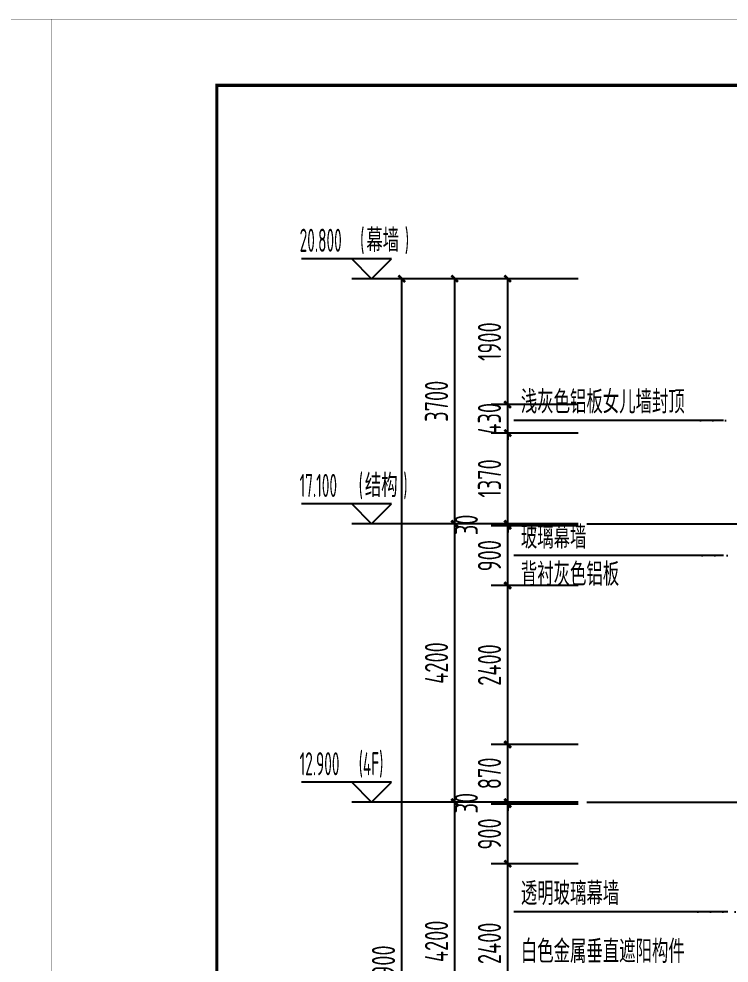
# Model space of a CAD drawing. Extents: x -863035 to 270371, y -8918 to 240488.
# Drawn here: x -315405 to -304682, y 157928 to 172177 of the extents above; entities that cross this region are included whole.
import ezdxf

# ---------------------------------------------------------------- set-up
doc = ezdxf.new("R2010")
doc.units = 0
doc.header["$LTSCALE"] = 1000
doc.header["$MEASUREMENT"] = 0
doc.linetypes.add('DOT2', pattern=[0.125, 0, -0.125])
for name, color, linetype in [('01-标注_尺寸', 124, 'Continuous'), ('01-标注_标高', 200, 'Continuous'), ('01-标注_符号', 200, 'Continuous'), ('01-标注_轴线坐标', 132, 'Continuous'), ('02-TEXT_标注', 130, 'Continuous')]:
    doc.layers.add(name, color=color, linetype=linetype)
doc.layers.add('04-不打印_辅助线', color=165, linetype='Continuous', plot=False)
doc.styles.add('_TCH_DIM', font='ROS1', dxfattribs={"width": 0.75, "bigfont": 'JD'})
doc.styles.add('_TCH_DIM_T3', font='ROS1', dxfattribs={"width": 0.75, "bigfont": 'JD'})
doc.styles.add('logo-3', font='', dxfattribs={"width": 0.8})
doc.styles.get('logo-3').set_extended_font_data('SimSun')
doc.dimstyles.new('_TCH_ARCH&&100', dxfattribs={"dimtxt": 350, "dimasz": 100, "dimexe": 250, "dimexo": 300, "dimgap": 100, "dimtad": 1, "dimdec": 0, "dimzin": 0, "dimdsep": 46, "dimtxsty": '_TCH_DIM_T3', "dimblk": 'ARCHTICK', "dimcen": 0.09, "dimclrt": 7, "dimazin": 2, "dimtfac": 1, "dimtdec": 0, "dimtix": 1, "dimtmove": 2, "dimatfit": 3, "dimfxl": 0, "dimtolj": 1, "dimtzin": 0, "dimarcsym": 0})
doc.dimstyles.new('副本 ISO-1', dxfattribs={"dimtxt": 2.5, "dimasz": 1.5, "dimexe": 1.25, "dimexo": 0.625, "dimtad": 1, "dimdec": 0, "dimtxsty": 'logo-3', "dimblk": 'ARCHTICK', "dimcen": 2.5, "dimdle": 1, "dimadec": 0, "dimazin": 0, "dimtfac": 1, "dimtdec": 0, "dimtix": 1, "dimtmove": 0, "dimatfit": 3, "dimldrblk": 'AR', "dimfxl": 0, "dimarcsym": 0})

# ---------------------------------------------------------------- blocks, each defined once
blk = doc.blocks.new('图框-A1')
at = {"const_width": 0.05}
blk.add_lwpolyline([(0, 0), (841, 0), (841, 594), (0, 594)], close=True, dxfattribs=at)
blk = doc.blocks.new('_ArchTick')
at = {"color": 0, "linetype": 'ByBlock', "const_width": 0.4}
blk.add_lwpolyline([(-0.5, -0.5), (0.5, 0.5)], dxfattribs=at)
blk = doc.blocks.new('*X7')
at = {"color": 0}
for p, q in [((-1012.3116, 1692.7221), (-1012.3116, 1692.7226)), ((-1012.3115, 1692.7227), (-1012.2838, 1692.7227)), ((-1012.3111, 1692.7217), (-1012.2828, 1692.7217)), ((-1012.3106, 1692.7211), (-1012.3106, 1692.7236)), ((-1012.3105, 1692.7237), (-1012.2848, 1692.7237)), ((-1012.3101, 1692.7207), (-1012.2818, 1692.7207)), ((-1012.3096, 1692.7201), (-1012.3096, 1692.7246)), ((-1012.3095, 1692.7247), (-1012.2858, 1692.7247)), ((-1012.3091, 1692.7197), (-1012.2808, 1692.7197)), ((-1012.3086, 1692.7191), (-1012.3086, 1692.7256)), ((-1012.3085, 1692.7257), (-1012.2868, 1692.7257)), ((-1012.3081, 1692.7187), (-1012.2798, 1692.7187)), ((-1012.3076, 1692.7181), (-1012.3076, 1692.7266)), ((-1012.3075, 1692.7267), (-1012.2878, 1692.7267)), ((-1012.3071, 1692.7177), (-1012.2788, 1692.7177)), ((-1012.3066, 1692.7171), (-1012.3066, 1692.7276)), ((-1012.3065, 1692.7277), (-1012.2888, 1692.7277)), ((-1012.3061, 1692.7167), (-1012.2778, 1692.7167)), ((-1012.3056, 1692.7161), (-1012.3056, 1692.7286)), ((-1012.3055, 1692.7287), (-1012.2898, 1692.7287)), ((-1012.3051, 1692.7157), (-1012.2768, 1692.7157)), ((-1012.3046, 1692.7151), (-1012.3046, 1692.7296)), ((-1012.3045, 1692.7297), (-1012.2908, 1692.7297)), ((-1012.3041, 1692.7147), (-1012.2758, 1692.7147)), ((-1012.3036, 1692.7141), (-1012.3036, 1692.7306)), ((-1012.3035, 1692.7307), (-1012.2918, 1692.7307)), ((-1012.3031, 1692.7137), (-1012.2748, 1692.7137)), ((-1012.3026, 1692.7131), (-1012.3026, 1692.7316)), ((-1012.3025, 1692.7317), (-1012.2928, 1692.7317)), ((-1012.3021, 1692.7127), (-1012.2738, 1692.7127)), ((-1012.3016, 1692.7121), (-1012.3016, 1692.7326)), ((-1012.3015, 1692.7327), (-1012.2938, 1692.7327)), ((-1012.3011, 1692.7117), (-1012.2728, 1692.7117)), ((-1012.3006, 1692.7111), (-1012.3006, 1692.7336)), ((-1012.3005, 1692.7337), (-1012.2948, 1692.7337)), ((-1012.3001, 1692.7107), (-1012.2718, 1692.7107)), ((-1012.2996, 1692.7101), (-1012.2996, 1692.7346)), ((-1012.2995, 1692.7347), (-1012.2958, 1692.7347)), ((-1012.2991, 1692.7097), (-1012.2708, 1692.7097)), ((-1012.2986, 1692.7091), (-1012.2986, 1692.7356)), ((-1012.2985, 1692.7357), (-1012.2968, 1692.7357)), ((-1012.2981, 1692.7087), (-1012.2698, 1692.7087)), ((-1012.2976, 1692.7081), (-1012.2976, 1692.7364)), ((-1012.2971, 1692.7077), (-1012.2688, 1692.7077)), ((-1012.2966, 1692.7071), (-1012.2966, 1692.7354)), ((-1012.2961, 1692.7067), (-1012.2678, 1692.7067)), ((-1012.2956, 1692.7061), (-1012.2956, 1692.7344)), ((-1012.2951, 1692.7057), (-1012.2668, 1692.7057)), ((-1012.2946, 1692.7051), (-1012.2946, 1692.7334)), ((-1012.2941, 1692.7047), (-1012.2658, 1692.7047)), ((-1012.2936, 1692.7041), (-1012.2936, 1692.7324)), ((-1012.2931, 1692.7037), (-1012.2648, 1692.7037)), ((-1012.2926, 1692.7031), (-1012.2926, 1692.7314)), ((-1012.2921, 1692.7027), (-1012.2638, 1692.7027)), ((-1012.2916, 1692.7021), (-1012.2916, 1692.7304)), ((-1012.2911, 1692.7017), (-1012.2628, 1692.7017)), ((-1012.2906, 1692.7011), (-1012.2906, 1692.7294)), ((-1012.2901, 1692.7007), (-1012.2618, 1692.7007)), ((-1012.2896, 1692.7001), (-1012.2896, 1692.7284)), ((-1012.2891, 1692.6997), (-1012.2608, 1692.6997)), ((-1012.2886, 1692.6991), (-1012.2886, 1692.7274)), ((-1012.2881, 1692.6987), (-1012.2598, 1692.6987)), ((-1012.2876, 1692.6981), (-1012.2876, 1692.7264)), ((-1012.2871, 1692.6977), (-1012.2588, 1692.6977)), ((-1012.2866, 1692.6971), (-1012.2866, 1692.7254)), ((-1012.2861, 1692.6967), (-1012.2578, 1692.6967)), ((-1012.2856, 1692.6961), (-1012.2856, 1692.7244)), ((-1012.2851, 1692.6957), (-1012.2568, 1692.6957)), ((-1012.2846, 1692.6951), (-1012.2846, 1692.7234)), ((-1012.2841, 1692.6947), (-1012.2558, 1692.6947)), ((-1012.2836, 1692.6941), (-1012.2836, 1692.7224)), ((-1012.2831, 1692.6937), (-1012.2548, 1692.6937)), ((-1012.2826, 1692.6931), (-1012.2826, 1692.7214)), ((-1012.2821, 1692.6927), (-1012.2538, 1692.6927)), ((-1012.2816, 1692.6921), (-1012.2816, 1692.7204)), ((-1012.2811, 1692.6917), (-1012.2528, 1692.6917)), ((-1012.2806, 1692.6911), (-1012.2806, 1692.7194)), ((-1012.2801, 1692.6907), (-1012.2518, 1692.6907)), ((-1012.2796, 1692.6901), (-1012.2796, 1692.7184)), ((-1012.2791, 1692.6897), (-1012.2508, 1692.6897)), ((-1012.2786, 1692.6891), (-1012.2786, 1692.7174)), ((-1012.2781, 1692.6887), (-1012.2498, 1692.6887)), ((-1012.2776, 1692.6881), (-1012.2776, 1692.7164)), ((-1012.2771, 1692.6877), (-1012.2488, 1692.6877)), ((-1012.2766, 1692.6871), (-1012.2766, 1692.7154)), ((-1012.2761, 1692.6867), (-1012.2478, 1692.6867)), ((-1012.2756, 1692.6861), (-1012.2756, 1692.7144)), ((-1012.2751, 1692.6857), (-1012.2468, 1692.6857)), ((-1012.2746, 1692.6851), (-1012.2746, 1692.7134)), ((-1012.2736, 1692.6841), (-1012.2736, 1692.7124)), ((-1012.2726, 1692.6831), (-1012.2726, 1692.7114)), ((-1012.2716, 1692.6821), (-1012.2716, 1692.7104)), ((-1012.2706, 1692.6811), (-1012.2706, 1692.7094)), ((-1012.2696, 1692.6801), (-1012.2696, 1692.7084)), ((-1012.2686, 1692.6791), (-1012.2686, 1692.7074)), ((-1012.2676, 1692.6781), (-1012.2676, 1692.7064)), ((-1012.2666, 1692.6771), (-1012.2666, 1692.7054)), ((-1012.2656, 1692.6761), (-1012.2656, 1692.7044)), ((-1012.2646, 1692.6751), (-1012.2646, 1692.7034)), ((-1012.2636, 1692.6741), (-1012.2636, 1692.7024)), ((-1012.2626, 1692.6731), (-1012.2626, 1692.7014)), ((-1012.2616, 1692.6721), (-1012.2616, 1692.7004)), ((-1012.2606, 1692.6711), (-1012.2606, 1692.6994)), ((-1012.2596, 1692.6701), (-1012.2596, 1692.6984)), ((-1012.2586, 1692.6424), (-1012.2586, 1692.6974)), ((-1012.2576, 1692.6434), (-1012.2576, 1692.6964)), ((-1012.2566, 1692.6444), (-1012.2566, 1692.6954)), ((-1012.2556, 1692.6454), (-1012.2556, 1692.6944)), ((-1012.2546, 1692.6464), (-1012.2546, 1692.6934)), ((-1012.2536, 1692.6474), (-1012.2536, 1692.6924)), ((-1012.2526, 1692.6484), (-1012.2526, 1692.6914)), ((-1012.2516, 1692.6494), (-1012.2516, 1692.6904)), ((-1012.2506, 1692.6504), (-1012.2506, 1692.6894)), ((-1012.2496, 1692.6514), (-1012.2496, 1692.6884)), ((-1012.2486, 1692.6524), (-1012.2486, 1692.6874)), ((-1012.2476, 1692.6534), (-1012.2476, 1692.6864)), ((-1012.3116, 1692.6177), (-1012.2833, 1692.6177)), ((-1012.3116, 1692.6172), (-1012.3116, 1692.6177)), ((-1012.3111, 1692.6167), (-1012.2843, 1692.6167)), ((-1012.3106, 1692.6187), (-1012.2823, 1692.6187)), ((-1012.3106, 1692.6162), (-1012.3106, 1692.6187)), ((-1012.3101, 1692.6157), (-1012.2853, 1692.6157)), ((-1012.3096, 1692.6197), (-1012.2813, 1692.6197)), ((-1012.3096, 1692.6152), (-1012.3096, 1692.6197)), ((-1012.3091, 1692.6147), (-1012.2863, 1692.6147)), ((-1012.3086, 1692.6207), (-1012.2803, 1692.6207)), ((-1012.3086, 1692.6142), (-1012.3086, 1692.6207)), ((-1012.3081, 1692.6137), (-1012.2873, 1692.6137)), ((-1012.3076, 1692.6217), (-1012.2793, 1692.6217)), ((-1012.3076, 1692.6132), (-1012.3076, 1692.6217)), ((-1012.3071, 1692.6127), (-1012.2883, 1692.6127)), ((-1012.3066, 1692.6227), (-1012.2783, 1692.6227)), ((-1012.3066, 1692.6122), (-1012.3066, 1692.6227)), ((-1012.3061, 1692.6117), (-1012.2893, 1692.6117)), ((-1012.3056, 1692.6237), (-1012.2773, 1692.6237)), ((-1012.3056, 1692.6112), (-1012.3056, 1692.6237)), ((-1012.3051, 1692.6107), (-1012.2903, 1692.6107)), ((-1012.3046, 1692.6247), (-1012.2763, 1692.6247)), ((-1012.3046, 1692.6102), (-1012.3046, 1692.6247)), ((-1012.3041, 1692.6097), (-1012.2913, 1692.6097)), ((-1012.3036, 1692.6257), (-1012.2753, 1692.6257)), ((-1012.3036, 1692.6092), (-1012.3036, 1692.6257)), ((-1012.3031, 1692.6087), (-1012.2923, 1692.6087)), ((-1012.3026, 1692.6267), (-1012.2743, 1692.6267)), ((-1012.3026, 1692.6082), (-1012.3026, 1692.6267)), ((-1012.3021, 1692.6077), (-1012.2933, 1692.6077)), ((-1012.3016, 1692.6277), (-1012.2733, 1692.6277)), ((-1012.3016, 1692.6072), (-1012.3016, 1692.6277)), ((-1012.3011, 1692.6067), (-1012.2943, 1692.6067)), ((-1012.3006, 1692.6287), (-1012.2723, 1692.6287)), ((-1012.3006, 1692.6062), (-1012.3006, 1692.6287)), ((-1012.3001, 1692.6057), (-1012.2953, 1692.6057)), ((-1012.2996, 1692.6297), (-1012.2713, 1692.6297)), ((-1012.2996, 1692.6052), (-1012.2996, 1692.6297)), ((-1012.2991, 1692.6047), (-1012.2963, 1692.6047)), ((-1012.2986, 1692.6307), (-1012.2703, 1692.6307)), ((-1012.2986, 1692.6042), (-1012.2986, 1692.6307)), ((-1012.2981, 1692.6037), (-1012.2973, 1692.6037)), ((-1012.2976, 1692.6317), (-1012.2693, 1692.6317)), ((-1012.2976, 1692.6034), (-1012.2976, 1692.6317)), ((-1012.2966, 1692.6327), (-1012.2683, 1692.6327)), ((-1012.2966, 1692.6044), (-1012.2966, 1692.6327)), ((-1012.2956, 1692.6337), (-1012.2673, 1692.6337)), ((-1012.2956, 1692.6054), (-1012.2956, 1692.6337)), ((-1012.2946, 1692.6347), (-1012.2663, 1692.6347)), ((-1012.2946, 1692.6064), (-1012.2946, 1692.6347)), ((-1012.2936, 1692.6357), (-1012.2653, 1692.6357)), ((-1012.2936, 1692.6074), (-1012.2936, 1692.6357)), ((-1012.2926, 1692.6367), (-1012.2643, 1692.6367)), ((-1012.2926, 1692.6084), (-1012.2926, 1692.6367)), ((-1012.2916, 1692.6377), (-1012.2633, 1692.6377)), ((-1012.2916, 1692.6094), (-1012.2916, 1692.6377)), ((-1012.2906, 1692.6387), (-1012.2623, 1692.6387)), ((-1012.2906, 1692.6104), (-1012.2906, 1692.6387)), ((-1012.2896, 1692.6397), (-1012.2613, 1692.6397)), ((-1012.2896, 1692.6114), (-1012.2896, 1692.6397)), ((-1012.2886, 1692.6407), (-1012.2603, 1692.6407)), ((-1012.2886, 1692.6124), (-1012.2886, 1692.6407)), ((-1012.2876, 1692.6417), (-1012.2593, 1692.6417)), ((-1012.2876, 1692.6134), (-1012.2876, 1692.6417)), ((-1012.2866, 1692.6427), (-1012.2583, 1692.6427)), ((-1012.2866, 1692.6144), (-1012.2866, 1692.6427)), ((-1012.2856, 1692.6437), (-1012.2573, 1692.6437)), ((-1012.2856, 1692.6154), (-1012.2856, 1692.6437)), ((-1012.2846, 1692.6447), (-1012.2563, 1692.6447)), ((-1012.2846, 1692.6164), (-1012.2846, 1692.6447)), ((-1012.2836, 1692.6457), (-1012.2553, 1692.6457)), ((-1012.2836, 1692.6174), (-1012.2836, 1692.6457)), ((-1012.2826, 1692.6467), (-1012.2543, 1692.6467)), ((-1012.2826, 1692.6184), (-1012.2826, 1692.6467)), ((-1012.2816, 1692.6477), (-1012.2533, 1692.6477)), ((-1012.2816, 1692.6194), (-1012.2816, 1692.6477)), ((-1012.2806, 1692.6487), (-1012.2523, 1692.6487)), ((-1012.2806, 1692.6204), (-1012.2806, 1692.6487)), ((-1012.2796, 1692.6497), (-1012.2513, 1692.6497)), ((-1012.2796, 1692.6214), (-1012.2796, 1692.6497)), ((-1012.2786, 1692.6507), (-1012.2503, 1692.6507)), ((-1012.2786, 1692.6224), (-1012.2786, 1692.6507)), ((-1012.2776, 1692.6517), (-1012.2493, 1692.6517)), ((-1012.2776, 1692.6234), (-1012.2776, 1692.6517)), ((-1012.2766, 1692.6527), (-1012.2483, 1692.6527)), ((-1012.2766, 1692.6244), (-1012.2766, 1692.6527)), ((-1012.2756, 1692.6537), (-1012.2473, 1692.6537)), ((-1012.2756, 1692.6254), (-1012.2756, 1692.6537)), ((-1012.2746, 1692.6547), (-1012.2463, 1692.6547)), ((-1012.2746, 1692.6264), (-1012.2746, 1692.6547)), ((-1012.2741, 1692.6847), (-1012.2458, 1692.6847)), ((-1012.2736, 1692.6557), (-1012.2453, 1692.6557)), ((-1012.2736, 1692.6274), (-1012.2736, 1692.6557)), ((-1012.2731, 1692.6837), (-1012.2448, 1692.6837)), ((-1012.2726, 1692.6567), (-1012.2443, 1692.6567)), ((-1012.2726, 1692.6284), (-1012.2726, 1692.6567)), ((-1012.2721, 1692.6827), (-1012.2438, 1692.6827)), ((-1012.2716, 1692.6577), (-1012.2433, 1692.6577)), ((-1012.2716, 1692.6294), (-1012.2716, 1692.6577)), ((-1012.2711, 1692.6817), (-1012.2428, 1692.6817)), ((-1012.2706, 1692.6587), (-1012.2423, 1692.6587)), ((-1012.2706, 1692.6304), (-1012.2706, 1692.6587)), ((-1012.2701, 1692.6807), (-1012.2418, 1692.6807)), ((-1012.2696, 1692.6597), (-1012.2413, 1692.6597)), ((-1012.2696, 1692.6314), (-1012.2696, 1692.6597)), ((-1012.2691, 1692.6797), (-1012.2408, 1692.6797)), ((-1012.2686, 1692.6607), (-1012.2403, 1692.6607)), ((-1012.2686, 1692.6324), (-1012.2686, 1692.6607)), ((-1012.2681, 1692.6787), (-1012.2398, 1692.6787)), ((-1012.2676, 1692.6617), (-1012.2393, 1692.6617)), ((-1012.2676, 1692.6334), (-1012.2676, 1692.6617)), ((-1012.2671, 1692.6777), (-1012.2388, 1692.6777)), ((-1012.2666, 1692.6627), (-1012.2383, 1692.6627)), ((-1012.2666, 1692.6344), (-1012.2666, 1692.6627)), ((-1012.2661, 1692.6767), (-1012.2378, 1692.6767)), ((-1012.2656, 1692.6637), (-1012.2373, 1692.6637)), ((-1012.2656, 1692.6354), (-1012.2656, 1692.6637)), ((-1012.2651, 1692.6757), (-1012.2368, 1692.6757)), ((-1012.2646, 1692.6647), (-1012.2363, 1692.6647)), ((-1012.2646, 1692.6364), (-1012.2646, 1692.6647)), ((-1012.2641, 1692.6747), (-1012.2358, 1692.6747)), ((-1012.2636, 1692.6657), (-1012.2353, 1692.6657)), ((-1012.2636, 1692.6374), (-1012.2636, 1692.6657)), ((-1012.2631, 1692.6737), (-1012.2348, 1692.6737)), ((-1012.2626, 1692.6667), (-1012.2343, 1692.6667)), ((-1012.2626, 1692.6384), (-1012.2626, 1692.6667)), ((-1012.2621, 1692.6727), (-1012.2338, 1692.6727)), ((-1012.2616, 1692.6677), (-1012.2333, 1692.6677)), ((-1012.2616, 1692.6394), (-1012.2616, 1692.6677)), ((-1012.2611, 1692.6717), (-1012.2328, 1692.6717)), ((-1012.2606, 1692.6687), (-1012.2323, 1692.6687)), ((-1012.2606, 1692.6404), (-1012.2606, 1692.6687)), ((-1012.2601, 1692.6707), (-1012.2318, 1692.6707)), ((-1012.2596, 1692.6697), (-1012.2313, 1692.6697)), ((-1012.2596, 1692.6414), (-1012.2596, 1692.6697)), ((-1012.2466, 1692.6544), (-1012.2466, 1692.6854)), ((-1012.2456, 1692.6554), (-1012.2456, 1692.6844)), ((-1012.2446, 1692.6564), (-1012.2446, 1692.6834)), ((-1012.2436, 1692.6574), (-1012.2436, 1692.6824)), ((-1012.2426, 1692.6584), (-1012.2426, 1692.6814)), ((-1012.2416, 1692.6594), (-1012.2416, 1692.6804)), ((-1012.2406, 1692.6604), (-1012.2406, 1692.6794)), ((-1012.2396, 1692.6614), (-1012.2396, 1692.6784)), ((-1012.2386, 1692.6624), (-1012.2386, 1692.6774)), ((-1012.2376, 1692.6634), (-1012.2376, 1692.6764)), ((-1012.2366, 1692.6644), (-1012.2366, 1692.6754)), ((-1012.2356, 1692.6654), (-1012.2356, 1692.6744)), ((-1012.2346, 1692.6664), (-1012.2346, 1692.6734)), ((-1012.2336, 1692.6674), (-1012.2336, 1692.6724)), ((-1012.2326, 1692.6684), (-1012.2326, 1692.6714)), ((-1012.2316, 1692.6694), (-1012.2316, 1692.6704))]:
    blk.add_line(p, q, dxfattribs=at)
blk = doc.blocks.new('A-ARROW')
blk.add_lwpolyline([(0.0808, 0.0525), (0.0666, 0.0666), (0, 0), (0.0666, -0.0666), (0.0808, -0.0525), (0.0283, 0)], close=True)
at = {"rotation": 180}
blk.add_blockref('*X7', (-1012.2311, 1692.6699), dxfattribs=at)
blk = doc.blocks.new('AR')
at = {"xscale": -21.59999999986031, "yscale": 21.59999999999127, "zscale": 21.6, "rotation": 359.9999997162888}
blk.add_blockref('A-ARROW', (0, 0), dxfattribs=at)
blk = doc.blocks.new('*D2368')
at = {"layer": '01-标注_轴线坐标', "color": 0, "lineweight": -2, "transparency": 16777216}
for p, q in [((4654, -2918), (3341, -2918)), ((3591, -6618), (3591, -2918)), ((4654, -6618), (3341, -6618))]:
    blk.add_line(p, q, dxfattribs=at)
at = {"layer": 'Defpoints', "color": 0, "transparency": 16777216}
for p in [(3591, -2918), (4954, -2918), (4954, -6618)]:
    blk.add_point(p, dxfattribs=at)
at = {"layer": '01-标注_轴线坐标', "color": 0, "lineweight": -2, "transparency": 16777216, "xscale": 100, "yscale": 100, "zscale": 100}
for p, rotation in [((3591, -2918), 90), ((3591, -6618), 270)]:
    blk.add_blockref('_ArchTick', p, dxfattribs=dict(at, rotation=rotation))
at = {"layer": '01-标注_轴线坐标', "color": 7, "transparency": 16777216, "insert": (3316, -4768), "char_height": 350, "attachment_point": 5, "rotation": 90, "style": '_TCH_DIM_T3'}
blk.add_mtext('\\A1;3700', dxfattribs=at)
blk = doc.blocks.new('*D2369')
at = {"layer": '01-标注_轴线坐标', "color": 0, "lineweight": -2, "transparency": 16777216}
for p, q in [((4654, -6618), (3341, -6618)), ((3591, -10818), (3591, -6618)), ((4654, -10818), (3341, -10818))]:
    blk.add_line(p, q, dxfattribs=at)
at = {"layer": 'Defpoints', "color": 0, "transparency": 16777216}
for p in [(3591, -6618), (4954, -6618), (4954, -10818)]:
    blk.add_point(p, dxfattribs=at)
at = {"layer": '01-标注_轴线坐标', "color": 0, "lineweight": -2, "transparency": 16777216, "xscale": 100, "yscale": 100, "zscale": 100}
for p, rotation in [((3591, -6618), 90), ((3591, -10818), 270)]:
    blk.add_blockref('_ArchTick', p, dxfattribs=dict(at, rotation=rotation))
at = {"layer": '01-标注_轴线坐标', "color": 7, "transparency": 16777216, "insert": (3316, -8718), "char_height": 350, "attachment_point": 5, "rotation": 90, "style": '_TCH_DIM_T3'}
blk.add_mtext('\\A1;4200', dxfattribs=at)
blk = doc.blocks.new('*D2370')
at = {"layer": '01-标注_轴线坐标', "color": 0, "lineweight": -2, "transparency": 16777216}
for p, q in [((4654, -10818), (3341, -10818)), ((3591, -15018), (3591, -10818)), ((4654, -15018), (3341, -15018))]:
    blk.add_line(p, q, dxfattribs=at)
at = {"layer": 'Defpoints', "color": 0, "transparency": 16777216}
for p in [(3591, -10818), (4954, -10818), (4954, -15018)]:
    blk.add_point(p, dxfattribs=at)
at = {"layer": '01-标注_轴线坐标', "color": 0, "lineweight": -2, "transparency": 16777216, "xscale": 100, "yscale": 100, "zscale": 100}
for p, rotation in [((3591, -10818), 90), ((3591, -15018), 270)]:
    blk.add_blockref('_ArchTick', p, dxfattribs=dict(at, rotation=rotation))
at = {"layer": '01-标注_轴线坐标', "color": 7, "transparency": 16777216, "insert": (3316, -12918), "char_height": 350, "attachment_point": 5, "rotation": 90, "style": '_TCH_DIM_T3'}
blk.add_mtext('\\A1;4200', dxfattribs=at)
blk = doc.blocks.new('*D2374')
at = {"layer": '01-标注_轴线坐标', "color": 0, "lineweight": -2, "transparency": 16777216}
for p, q in [((5154, -2918), (2541, -2918)), ((2791, -23818), (2791, -2918)), ((5154, -23818), (2541, -23818))]:
    blk.add_line(p, q, dxfattribs=at)
at = {"layer": 'Defpoints', "color": 0, "transparency": 16777216}
for p in [(2791, -2918), (5454, -2918), (5454, -23818)]:
    blk.add_point(p, dxfattribs=at)
at = {"layer": '01-标注_轴线坐标', "color": 0, "lineweight": -2, "transparency": 16777216, "xscale": 100, "yscale": 100, "zscale": 100}
for p, rotation in [((2791, -2918), 90), ((2791, -23818), 270)]:
    blk.add_blockref('_ArchTick', p, dxfattribs=dict(at, rotation=rotation))
at = {"layer": '01-标注_轴线坐标', "color": 7, "transparency": 16777216, "insert": (2516, -13368), "char_height": 350, "attachment_point": 5, "rotation": 90, "style": '_TCH_DIM_T3'}
blk.add_mtext('\\A1;20900', dxfattribs=at)
blk = doc.blocks.new('*D2375')
at = {"layer": '01-标注_尺寸', "color": 0, "lineweight": -2, "transparency": 16777216}
for p, q in [((5454, -2918), (4141, -2918)), ((4391, -4818), (4391, -2918)), ((5454, -4818), (4141, -4818))]:
    blk.add_line(p, q, dxfattribs=at)
at = {"layer": 'Defpoints', "color": 0, "transparency": 16777216}
for p in [(4391, -2918), (5754, -2918), (5754, -4818)]:
    blk.add_point(p, dxfattribs=at)
at = {"layer": '01-标注_尺寸', "color": 0, "lineweight": -2, "transparency": 16777216, "xscale": 100, "yscale": 100, "zscale": 100}
for p, rotation in [((4391, -2918), 90), ((4391, -4818), 270)]:
    blk.add_blockref('_ArchTick', p, dxfattribs=dict(at, rotation=rotation))
at = {"layer": '01-标注_尺寸', "color": 7, "transparency": 16777216, "insert": (4116, -3868), "char_height": 350, "attachment_point": 5, "rotation": 90, "style": '_TCH_DIM_T3'}
blk.add_mtext('\\A1;1900', dxfattribs=at)
blk = doc.blocks.new('*D2376')
at = {"layer": '01-标注_尺寸', "color": 0, "lineweight": -2, "transparency": 16777216}
for p, q in [((5454, -4818), (4141, -4818)), ((4391, -4818), (4391, -4718)), ((4391, -5248), (4391, -4818)), ((5454, -5248), (4141, -5248)), ((4391, -5248), (4391, -5348))]:
    blk.add_line(p, q, dxfattribs=at)
at = {"layer": 'Defpoints', "color": 0, "transparency": 16777216}
for p in [(4391, -4818), (5754, -4818), (5754, -5248)]:
    blk.add_point(p, dxfattribs=at)
at = {"layer": '01-标注_尺寸', "color": 0, "lineweight": -2, "transparency": 16777216, "xscale": 100, "yscale": 100, "zscale": 100}
for p, rotation in [((4391, -4818), 270), ((4391, -5248), 90)]:
    blk.add_blockref('_ArchTick', p, dxfattribs=dict(at, rotation=rotation))
at = {"layer": '01-标注_尺寸', "color": 7, "transparency": 16777216, "insert": (4116, -5033), "char_height": 350, "attachment_point": 5, "rotation": 90, "style": '_TCH_DIM_T3'}
blk.add_mtext('\\A1;430', dxfattribs=at)
blk = doc.blocks.new('*D2377')
at = {"layer": '01-标注_尺寸', "color": 0, "lineweight": -2, "transparency": 16777216}
for p, q in [((5454, -5248), (4141, -5248)), ((4391, -6618), (4391, -5248)), ((5454, -6618), (4141, -6618))]:
    blk.add_line(p, q, dxfattribs=at)
at = {"layer": 'Defpoints', "color": 0, "transparency": 16777216}
for p in [(4391, -5248), (5754, -5248), (5754, -6618)]:
    blk.add_point(p, dxfattribs=at)
at = {"layer": '01-标注_尺寸', "color": 0, "lineweight": -2, "transparency": 16777216, "xscale": 100, "yscale": 100, "zscale": 100}
for p, rotation in [((4391, -5248), 90), ((4391, -6618), 270)]:
    blk.add_blockref('_ArchTick', p, dxfattribs=dict(at, rotation=rotation))
at = {"layer": '01-标注_尺寸', "color": 7, "transparency": 16777216, "insert": (4116, -5933), "char_height": 350, "attachment_point": 5, "rotation": 90, "style": '_TCH_DIM_T3'}
blk.add_mtext('\\A1;1370', dxfattribs=at)
blk = doc.blocks.new('*D2378')
at = {"layer": '01-标注_尺寸', "color": 0, "lineweight": -2, "transparency": 16777216}
for p, q in [((4391, -6618), (4391, -6518)), ((5454, -6618), (4141, -6618)), ((5454, -6648), (4141, -6648)), ((4391, -6648), (4391, -6618)), ((4391, -6648), (4391, -6748))]:
    blk.add_line(p, q, dxfattribs=at)
at = {"layer": 'Defpoints', "color": 0, "transparency": 16777216}
for p in [(4391, -6618), (5754, -6618), (5754, -6648)]:
    blk.add_point(p, dxfattribs=at)
at = {"layer": '01-标注_尺寸', "color": 0, "lineweight": -2, "transparency": 16777216, "xscale": 100, "yscale": 100, "zscale": 100}
for p, rotation in [((4391, -6618), 270), ((4391, -6648), 90)]:
    blk.add_blockref('_ArchTick', p, dxfattribs=dict(at, rotation=rotation))
at = {"layer": '01-标注_尺寸', "color": 7, "transparency": 16777216, "insert": (3766, -6633), "char_height": 350, "attachment_point": 5, "rotation": 90, "style": '_TCH_DIM_T3'}
blk.add_mtext('\\A1;30', dxfattribs=at)
blk = doc.blocks.new('*D2379')
at = {"layer": '01-标注_尺寸', "color": 0, "lineweight": -2, "transparency": 16777216}
for p, q in [((5454, -6648), (4141, -6648)), ((4391, -7548), (4391, -6648)), ((5454, -7548), (4141, -7548))]:
    blk.add_line(p, q, dxfattribs=at)
at = {"layer": 'Defpoints', "color": 0, "transparency": 16777216}
for p in [(4391, -6648), (5754, -6648), (5754, -7548)]:
    blk.add_point(p, dxfattribs=at)
at = {"layer": '01-标注_尺寸', "color": 0, "lineweight": -2, "transparency": 16777216, "xscale": 100, "yscale": 100, "zscale": 100}
for p, rotation in [((4391, -6648), 90), ((4391, -7548), 270)]:
    blk.add_blockref('_ArchTick', p, dxfattribs=dict(at, rotation=rotation))
at = {"layer": '01-标注_尺寸', "color": 7, "transparency": 16777216, "insert": (4116, -7098), "char_height": 350, "attachment_point": 5, "rotation": 90, "style": '_TCH_DIM_T3'}
blk.add_mtext('\\A1;900', dxfattribs=at)
blk = doc.blocks.new('*D2380')
at = {"layer": '01-标注_尺寸', "color": 0, "lineweight": -2, "transparency": 16777216}
for p, q in [((5454, -7548), (4141, -7548)), ((4391, -9948), (4391, -7548)), ((5454, -9948), (4141, -9948))]:
    blk.add_line(p, q, dxfattribs=at)
at = {"layer": 'Defpoints', "color": 0, "transparency": 16777216}
for p in [(4391, -7548), (5754, -7548), (5754, -9948)]:
    blk.add_point(p, dxfattribs=at)
at = {"layer": '01-标注_尺寸', "color": 0, "lineweight": -2, "transparency": 16777216, "xscale": 100, "yscale": 100, "zscale": 100}
for p, rotation in [((4391, -7548), 90), ((4391, -9948), 270)]:
    blk.add_blockref('_ArchTick', p, dxfattribs=dict(at, rotation=rotation))
at = {"layer": '01-标注_尺寸', "color": 7, "transparency": 16777216, "insert": (4116, -8748), "char_height": 350, "attachment_point": 5, "rotation": 90, "style": '_TCH_DIM_T3'}
blk.add_mtext('\\A1;2400', dxfattribs=at)
blk = doc.blocks.new('*D2381')
at = {"layer": '01-标注_尺寸', "color": 0, "lineweight": -2, "transparency": 16777216}
for p, q in [((5454, -9948), (4141, -9948)), ((4391, -10818), (4391, -9948)), ((5454, -10818), (4141, -10818))]:
    blk.add_line(p, q, dxfattribs=at)
at = {"layer": 'Defpoints', "color": 0, "transparency": 16777216}
for p in [(4391, -9948), (5754, -9948), (5754, -10818)]:
    blk.add_point(p, dxfattribs=at)
at = {"layer": '01-标注_尺寸', "color": 0, "lineweight": -2, "transparency": 16777216, "xscale": 100, "yscale": 100, "zscale": 100}
for p, rotation in [((4391, -9948), 90), ((4391, -10818), 270)]:
    blk.add_blockref('_ArchTick', p, dxfattribs=dict(at, rotation=rotation))
at = {"layer": '01-标注_尺寸', "color": 7, "transparency": 16777216, "insert": (4116, -10383), "char_height": 350, "attachment_point": 5, "rotation": 90, "style": '_TCH_DIM_T3'}
blk.add_mtext('\\A1;870', dxfattribs=at)
blk = doc.blocks.new('*D2382')
at = {"layer": '01-标注_尺寸', "color": 0, "lineweight": -2, "transparency": 16777216}
for p, q in [((5454, -10818), (4141, -10818)), ((4391, -10818), (4391, -10718)), ((4391, -10848), (4391, -10818)), ((5454, -10848), (4141, -10848)), ((4391, -10848), (4391, -10948))]:
    blk.add_line(p, q, dxfattribs=at)
at = {"layer": 'Defpoints', "color": 0, "transparency": 16777216}
for p in [(4391, -10818), (5754, -10818), (5754, -10848)]:
    blk.add_point(p, dxfattribs=at)
at = {"layer": '01-标注_尺寸', "color": 0, "lineweight": -2, "transparency": 16777216, "xscale": 100, "yscale": 100, "zscale": 100}
for p, rotation in [((4391, -10818), 270), ((4391, -10848), 90)]:
    blk.add_blockref('_ArchTick', p, dxfattribs=dict(at, rotation=rotation))
at = {"layer": '01-标注_尺寸', "color": 7, "transparency": 16777216, "insert": (3766, -10833), "char_height": 350, "attachment_point": 5, "rotation": 90, "style": '_TCH_DIM_T3'}
blk.add_mtext('\\A1;30', dxfattribs=at)
blk = doc.blocks.new('*D2383')
at = {"layer": '01-标注_尺寸', "color": 0, "lineweight": -2, "transparency": 16777216}
for p, q in [((5454, -10848), (4141, -10848)), ((4391, -11748), (4391, -10848)), ((5454, -11748), (4141, -11748))]:
    blk.add_line(p, q, dxfattribs=at)
at = {"layer": 'Defpoints', "color": 0, "transparency": 16777216}
for p in [(4391, -10848), (5754, -10848), (5754, -11748)]:
    blk.add_point(p, dxfattribs=at)
at = {"layer": '01-标注_尺寸', "color": 0, "lineweight": -2, "transparency": 16777216, "xscale": 100, "yscale": 100, "zscale": 100}
for p, rotation in [((4391, -10848), 90), ((4391, -11748), 270)]:
    blk.add_blockref('_ArchTick', p, dxfattribs=dict(at, rotation=rotation))
at = {"layer": '01-标注_尺寸', "color": 7, "transparency": 16777216, "insert": (4116, -11298), "char_height": 350, "attachment_point": 5, "rotation": 90, "style": '_TCH_DIM_T3'}
blk.add_mtext('\\A1;900', dxfattribs=at)
blk = doc.blocks.new('*D2384')
at = {"layer": '01-标注_尺寸', "color": 0, "lineweight": -2, "transparency": 16777216}
for p, q in [((5454, -11748), (4141, -11748)), ((4391, -14148), (4391, -11748)), ((5454, -14148), (4141, -14148))]:
    blk.add_line(p, q, dxfattribs=at)
at = {"layer": 'Defpoints', "color": 0, "transparency": 16777216}
for p in [(4391, -11748), (5754, -11748), (5754, -14148)]:
    blk.add_point(p, dxfattribs=at)
at = {"layer": '01-标注_尺寸', "color": 0, "lineweight": -2, "transparency": 16777216, "xscale": 100, "yscale": 100, "zscale": 100}
for p, rotation in [((4391, -11748), 90), ((4391, -14148), 270)]:
    blk.add_blockref('_ArchTick', p, dxfattribs=dict(at, rotation=rotation))
at = {"layer": '01-标注_尺寸', "color": 7, "transparency": 16777216, "insert": (4116, -12948), "char_height": 350, "attachment_point": 5, "rotation": 90, "style": '_TCH_DIM_T3'}
blk.add_mtext('\\A1;2400', dxfattribs=at)
blk = doc.blocks.new('图框-A1+1-4')
for points, const_width in [([(0, 0), (1051, 0), (1051, 594), (0, 594)], 0.05), ([(976, 584), (25, 584), (25, 10), (976, 10)], 0.5)]:
    blk.add_lwpolyline(points, close=True, dxfattribs=dict(const_width=const_width))
blk = doc.blocks.new('hgrsjhytd')
at = {"layer": '01-标注_标高'}
for p, q in [((2636.7, -2618.3), (1280.2, -2618.3)), ((2336.7, -2918.3), (2036.7, -2618.3)), ((2336.7, -2918.3), (2636.7, -2618.3)), ((3836.7, -2918.3), (2036.7, -2918.3)), ((2636.7, -6318.3), (1280.2, -6318.3)), ((2336.7, -6618.3), (2036.7, -6318.3)), ((2336.7, -6618.3), (2636.7, -6318.3)), ((3836.7, -6618.3), (2036.7, -6618.3)), ((2636.7, -10518.3), (1280.2, -10518.3)), ((2336.7, -10818.3), (2036.7, -10518.3)), ((2336.7, -10818.3), (2636.7, -10518.3)), ((3836.7, -10818.3), (2036.7, -10818.3))]:
    blk.add_line(p, q, dxfattribs=at)
at = {"layer": '01-标注_符号'}
for p, q in [((7647.7, -5057.6), (4485.1, -5057.6)), ((7647.7, -7098), (4485.1, -7098)), ((7714.8, -12474.7), (4485.1, -12474.7))]:
    blk.add_line(p, q, dxfattribs=at)
at = {"layer": '04-不打印_辅助线'}
for points in [[(5587.2, -6618.3), (50637.1, -6618.3)], [(5587.2, -10818.3), (50637.1, -10818.3)]]:
    blk.add_lwpolyline(points, dxfattribs=at)
at = {"layer": '02-TEXT_标注', "style": '_TCH_DIM'}
for s, height, width, p in [('(', 350, 0.5625, (2165, -2513.3)), ('幕墙', 347.29, 0.75, (2256.9, -2513.3)), (')', 350, 0.5625, (2838.9, -2513.3)), ('20.800', 350, 0.5625, (1250.2, -2513.3)), ('浅灰色铝板女儿墙封顶', 347.29, 0.75, (4590.1, -4952.6)), ('(', 350, 0.5625, (2142.4, -6213.3)), ('结构', 347.29, 0.75, (2234.3, -6213.3)), (')', 350, 0.5625, (2816.2, -6213.3)), ('17.100', 350, 0.5625, (1250.2, -6213.3)), ('玻璃幕墙', 347.29, 0.75, (4590.1, -6993)), ('背衬灰色铝板', 347.29, 0.75, (4590.1, -7553)), ('12.900', 350, 0.5625, (1250.2, -10413.3)), ('(4F)', 350, 0.5625, (2142.4, -10413.3)), ('透明玻璃幕墙', 347.29, 0.75, (4590.1, -12369.7)), ('白色金属垂直遮阳构件', 347.29, 0.75, (4590.1, -13243.9))]:
    blk.add_text(s, height=height, dxfattribs=dict(at, width=width)).set_placement(p)
at = {"layer": '01-标注_尺寸'}
for p1, p2, picture, middle in [((5753.9, -4818.3), (5753.9, -2918.3), '*D2375', (4115.9, -3868.3)), ((5753.9, -5248.3), (5753.9, -4818.3), '*D2376', (4115.9, -5033.3)), ((5753.9, -6618.3), (5753.9, -5248.3), '*D2377', (4115.9, -5933.3)), ((5753.9, -7548.3), (5753.9, -6648.3), '*D2379', (4115.9, -7098.3)), ((5753.9, -9948.3), (5753.9, -7548.3), '*D2380', (4115.9, -8748.3)), ((5753.9, -10818.3), (5753.9, -9948.3), '*D2381', (4115.9, -10383.3)), ((5753.9, -11748.3), (5753.9, -10848.3), '*D2383', (4115.9, -11298.3)), ((5753.9, -14148.3), (5753.9, -11748.3), '*D2384', (4115.9, -12948.3))]:
    dim = blk.add_aligned_dim(p1=p1, p2=p2, distance=1363, dimstyle='_TCH_ARCH&&100', dxfattribs=at)
    dim.commit()
    dim.dimension.update_dxf_attribs({"geometry": picture, "text_midpoint": middle})
for base, p1, p2, picture, middle in [((4390.9, -6618.3), (5753.9, -6648.3), (5753.9, -6618.3), '*D2378', (3765.9, -6633.3)), ((4390.9, -10818.3), (5753.9, -10848.3), (5753.9, -10818.3), '*D2382', (3765.9, -10833.3))]:
    dim = blk.add_linear_dim(base=base, p1=p1, p2=p2, angle=90, dimstyle='_TCH_ARCH&&100', dxfattribs=at)
    dim.commit()
    dim.dimension.update_dxf_attribs({"geometry": picture, "text_midpoint": middle, "dimtype": 161})
at = {"layer": '01-标注_轴线坐标'}
for p1, p2, distance, picture, middle in [((5453.9, -23818.3), (5453.9, -2918.3), 2663, '*D2374', (2515.9, -13368.3)), ((4953.9, -6618.3), (4953.9, -2918.3), 1363, '*D2368', (3315.9, -4768.3)), ((4953.9, -10818.3), (4953.9, -6618.3), 1363, '*D2369', (3315.9, -8718.3)), ((4953.9, -15018.3), (4953.9, -10818.3), 1363, '*D2370', (3315.9, -12918.3))]:
    dim = blk.add_aligned_dim(p1=p1, p2=p2, distance=distance, dimstyle='_TCH_ARCH&&100', dxfattribs=at)
    dim.commit()
    dim.dimension.update_dxf_attribs({"geometry": picture, "text_midpoint": middle})
at = {"layer": '01-标注_符号', "color": 51, "linetype": 'DOT2', "ltscale": 1.5}
for points in [[(10867, -5057.6), (6971.4, -5057.6)], [(9767.4, -7098), (6971.4, -7098)], [(9702.5, -12474.7), (7038.5, -12474.7)]]:
    blk.add_leader(points, dimstyle='副本 ISO-1', override={"dimasz": 75, "dimtad": 0}, dxfattribs=at)

msp = doc.modelspace()

# ---------------------------------------------------------------- linework, layer by layer
at = {"layer": '04-不打印_辅助线'}
msp.add_lwpolyline([(-312416, 143674.5), (-255645.6, 143674.5), (-255645.6, 171174.5), (-312416, 171174.5)], close=True, dxfattribs=at)

# ---------------------------------------------------------------- block references
at = {"xscale": 100, "yscale": 100, "zscale": 100}
msp.add_blockref('图框-A1', (-399016, 112774.5), dxfattribs=at)

# ---------------------------------------------------------------- next in the draw order: block references
msp.add_blockref('hgrsjhytd', (-312416, 171174.5))

# ---------------------------------------------------------------- next in the draw order: block references
msp.add_blockref('图框-A1+1-4', (-314916, 112774.5), dxfattribs=at)

doc.saveas('drawing.dxf')
